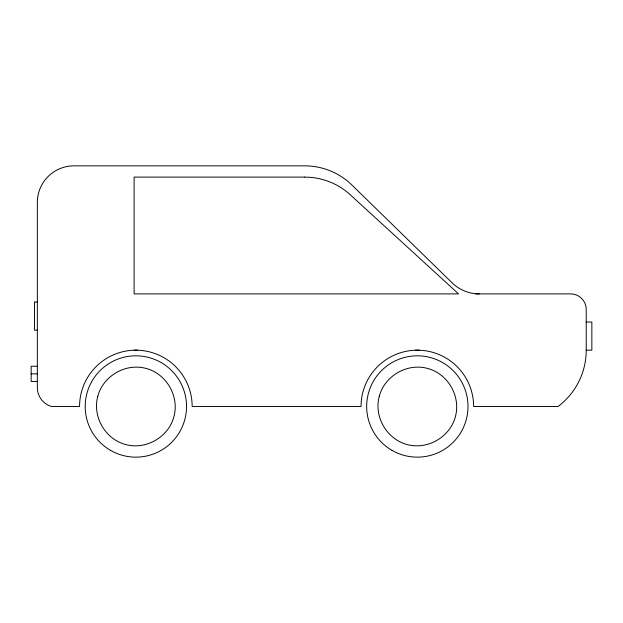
<?xml version="1.0" encoding="UTF-8"?>
<svg xmlns="http://www.w3.org/2000/svg" width="623" height="623" viewBox="0 0 623 623"><rect width="100%" height="100%" fill="white"/><g stroke="black" fill="none" stroke-linecap="round" stroke-linejoin="round"><path stroke-width="0.93" d="M475.497 293.892L570.613 293.892A15.606 15.606 0 0 1 586.22 309.499L586.22 350.188A70.368 70.368 0 0 1 558.076 406.484L473.628 406.484A56.296 56.296 0 0 0 417.332 350.188A56.296 56.296 0 0 0 361.036 406.484L192.157 406.484A56.296 56.296 0 0 0 135.861 350.188A56.296 56.296 0 0 0 79.565 406.484L51.413 406.484A19.718 19.718 0 0 1 37.341 387.584L37.341 201.813A36.601 36.601 0 0 1 73.935 165.85L304.756 165.85A67.619 67.619 0 0 1 351.987 185.093L451.114 281.876A38.969 38.969 0 0 0 479.258 293.892M34.53 302.069L37.341 302.069M586.22 322.036L591.85 322.036L591.85 350.188L586.22 350.188M37.341 330.112L34.53 330.213L34.53 301.968M134.109 350.188L137.8 350.188M415.393 350.188L419.24 350.188M37.341 366.254L31.15 366.254L31.15 381.447L37.341 381.447M31.15 373.855L37.341 373.855M97.795 396.283C92.212 416.623 105.256 439.215 125.659 444.542C146 450.133 168.592 437.089 173.926 416.678C179.51 396.345 166.466 373.745 146.055 368.419C125.721 362.827 103.13 375.879 97.795 396.283M379.275 396.283C373.683 416.623 386.727 439.215 407.138 444.542C427.471 450.133 450.071 437.089 455.397 416.678C460.989 396.345 447.937 373.745 427.534 368.419C407.193 362.827 384.601 375.879 379.275 396.283M304.756 177.111L134.109 177.111L134.109 293.892L458.551 293.892L351.987 196.346A67.619 67.619 0 0 0 309.109 177.251L304.756 177.111M391.999 450.359A50.665 50.665 0 0 0 467.998 406.484A50.665 50.665 0 0 0 391.999 362.602A50.665 50.665 0 0 0 391.999 450.359M110.528 450.359A50.665 50.665 0 0 0 186.526 406.484A50.665 50.665 0 0 0 110.528 362.602A50.665 50.665 0 0 0 110.528 450.359"/></g></svg>
